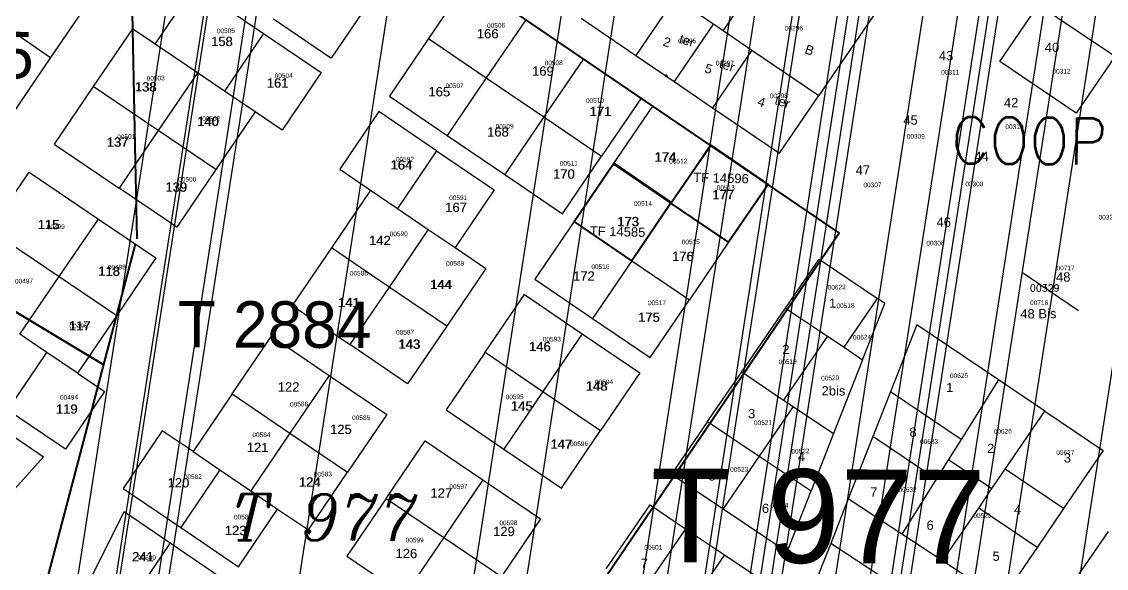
# Model space of a CAD drawing. Header units: metres. Extents: x 0 to 1324930, y 0 to 1631912.
# Drawn here: x 253454.7 to 253688.1, y 1629802.1 to 1629919.7 of the extents above; entities that cross this region are included whole.
import ezdxf
from ezdxf.enums import TextEntityAlignment as Align

# ---------------------------------------------------------------- set-up
doc = ezdxf.new("R2010")
doc.units = ezdxf.units.M
doc.header["$MEASUREMENT"] = 0
for name, color, linetype in [('A_revoir_geometrie_aberrante', 7, 'Continuous'), ('historique_numero_parcelle', 7, 'Continuous'), ('limites_parcelles', 7, 'Continuous'), ('limites_tf', 7, 'Continuous'), ('numero_lot', 7, 'Continuous'), ('numero_parcelle', 7, 'Continuous')]:
    doc.layers.add(name, color=color, linetype=linetype)
for name, color, linetype, lineweight in [('Commune', 2, 'Continuous', 30), ('Numero Titre Foncier', 4, 'Continuous', 0), ('Numero_TF', 7, 'Continuous', 0), ('Traitement', 7, 'Continuous', 0)]:
    doc.layers.add(name, color=color, linetype=linetype, lineweight=lineweight)
doc.styles.add('Style-Arial', font='arial.ttf')
doc.styles.add('Style-FANCY', font='times.ttf')
doc.styles.add('Style-ITALICS', font='ITALICS.shx')
doc.styles.add('Style-STANDARD', font='STANDARD.shx')
doc.styles.add('Style-txt', font='txt.shx')

msp = doc.modelspace()

# ---------------------------------------------------------------- linework, layer by layer
at = {"layer": 'A_revoir_geometrie_aberrante'}
for p in [(253818.61986, 1630923.38749), (253647.66593, 1630910.42849), (253724.3939, 1630908.56345), (253783.36023, 1630905.73622), (253647.23549, 1630902.43798), (253647.23549, 1630902.43792), (253774.25578, 1630899.93366), (253836.71626, 1630891.34258), (253814.74338, 1630885.17909), (253827.94962, 1630881.20231), (253782.48128, 1630855.73806), (253817.74311, 1630841.65067), (253797.24446, 1630828.58239), (253747.95549, 1630826.37614), (253645.88863, 1630825.83787), (253772.91621, 1630823.75877), (253621.68215, 1630796.06037), (253638.91281, 1630795.57216), (253668.05397, 1630787.75301), (253715.06164, 1630775.13962), (253832.15824, 1630762.91725), (253758.56079, 1630716.32), (253733.98882, 1630702.58123), (253767.09052, 1630682.50395), (253736.02348, 1630663.7972), (253774.846, 1630654.88448)]:
    msp.add_line(p, (0, 0), dxfattribs=at)
at = {"layer": 'Commune', "color": 7, "lineweight": 0}
msp.add_line((253640.43471, 1629859.11593), (253626.33181, 1629868.62946), dxfattribs=at)
at = {"layer": 'Commune', "color": 5, "linetype": 'Continuous', "lineweight": 70}
msp.add_point((253593.417, 1629908.05679), dxfattribs=at)
at = {"layer": 'limites_parcelles'}
for p, q in [((253538.361, 1629937.02547), (253521.3093, 1629911.91582)), ((253648.77926, 1629936.87118), (253626.21183, 1629903.84291)), ((253550.76264, 1629928.58768), (253542.27977, 1629916.09702)), ((253614.04331, 1629930.21001), (253605.62368, 1629917.84381)), ((253483.45834, 1629914.91964), (253491.88775, 1629927.33806)), ((253491.88775, 1629927.33806), (253506.78081, 1629917.22694)), ((253469.39726, 1629924.47118), (253460.97197, 1629912.06081)), ((253595.28808, 1629924.87249), (253586.84805, 1629912.47286)), ((253595.28808, 1629924.87249), (253603.55706, 1629919.2492)), ((253665.19268, 1629911.20434), (253673.50655, 1629923.38741)), ((253673.50655, 1629923.38741), (253685.53771, 1629915.29222)), ((253448.56128, 1629920.48563), (253460.97197, 1629912.06081)), ((253508.92989, 1629920.38721), (253521.26441, 1629911.94598)), ((253563.17131, 1629920.15985), (253554.68861, 1629907.66944)), ((253575.07621, 1629920.47869), (253586.84805, 1629912.47286)), ((253603.55706, 1629919.2492), (253595.11643, 1629906.84968)), ((253603.55706, 1629919.2492), (253605.62368, 1629917.84381)), ((253478.57331, 1629918.23404), (253470.14707, 1629905.8163)), ((253483.45834, 1629914.91964), (253478.57331, 1629918.23404)), ((253506.78081, 1629917.22694), (253498.35349, 1629904.81356)), ((253506.78081, 1629917.22694), (253519.19105, 1629908.80144)), ((253605.62368, 1629917.84381), (253611.82695, 1629913.62529)), ((253492.5583, 1629908.74549), (253483.45834, 1629914.91964)), ((253542.27977, 1629916.09702), (253533.8527, 1629903.68852)), ((253542.27977, 1629916.09702), (253554.68861, 1629907.66944)), ((253685.53771, 1629915.29222), (253689.964, 1629912.30078)), ((253460.97197, 1629912.06081), (253452.54761, 1629899.65181)), ((253575.57999, 1629911.73203), (253567.09745, 1629899.24185)), ((253586.84805, 1629912.47286), (253595.11643, 1629906.84968)), ((253611.82695, 1629913.62529), (253603.38595, 1629901.22572)), ((253611.82695, 1629913.62529), (253626.21183, 1629903.84291)), ((253689.964, 1629912.30078), (253681.60074, 1629900.04728)), ((253681.60074, 1629900.04728), (253665.19268, 1629911.20434)), ((253492.5583, 1629908.74549), (253484.13076, 1629896.33176)), ((253498.35349, 1629904.81356), (253492.5583, 1629908.74549)), ((253519.19105, 1629908.80144), (253510.76623, 1629896.39176)), ((253554.68861, 1629907.66944), (253546.26153, 1629895.26093)), ((253554.68861, 1629907.66944), (253567.09745, 1629899.24185)), ((253470.14707, 1629905.8163), (253461.72463, 1629893.40416)), ((253484.13076, 1629896.33176), (253470.14707, 1629905.8163)), ((253504.97104, 1629900.32368), (253498.35349, 1629904.81356)), ((253595.11643, 1629906.84968), (253603.38595, 1629901.22572)), ((253533.8527, 1629903.68852), (253546.26153, 1629895.26093)), ((253587.98867, 1629903.30521), (253579.50582, 1629890.81458)), ((253617.74918, 1629891.45752), (253626.21183, 1629903.84291)), ((253504.97104, 1629900.32368), (253496.54465, 1629887.91193)), ((253510.76623, 1629896.39176), (253504.97104, 1629900.32368)), ((253531.59974, 1629900.37662), (253523.17441, 1629887.96644)), ((253544.00958, 1629891.95203), (253531.59974, 1629900.37662)), ((253590.43544, 1629901.57438), (253581.99088, 1629889.13551)), ((253603.38595, 1629901.22572), (253617.74918, 1629891.45752)), ((253567.09745, 1629899.24185), (253558.67036, 1629886.83333)), ((253567.09745, 1629899.24185), (253579.50582, 1629890.81458)), ((253484.13076, 1629896.33176), (253475.70576, 1629883.92179)), ((253496.54465, 1629887.91193), (253484.13076, 1629896.33176)), ((253461.72463, 1629893.40416), (253475.70576, 1629883.92179)), ((253546.26153, 1629895.26093), (253558.67036, 1629886.83333)), ((253602.84512, 1629893.14855), (253594.40103, 1629880.71037)), ((253544.00958, 1629891.95203), (253535.58443, 1629879.54186)), ((253544.00958, 1629891.95203), (253556.42011, 1629883.52697)), ((253571.07873, 1629878.40606), (253579.50582, 1629890.81458)), ((253581.99088, 1629889.13551), (253573.56564, 1629876.72511)), ((253581.99088, 1629889.13551), (253594.40103, 1629880.71037)), ((253447.88802, 1629874.9506), (253456.33325, 1629887.34807)), ((253456.33325, 1629887.34807), (253471.24521, 1629877.26682)), ((253496.54465, 1629887.91193), (253488.11972, 1629875.50232)), ((253523.17441, 1629887.96644), (253529.79642, 1629883.47107)), ((253558.67036, 1629886.83333), (253571.07873, 1629878.40606)), ((253488.11972, 1629875.50232), (253475.70576, 1629883.92179)), ((253615.25581, 1629884.72372), (253606.81121, 1629872.28521)), ((253529.79642, 1629883.47107), (253521.36934, 1629871.06101)), ((253529.79642, 1629883.47107), (253535.58443, 1629879.54186)), ((253556.42011, 1629883.52697), (253547.99495, 1629871.11695)), ((253535.58443, 1629879.54186), (253542.20702, 1629875.04611)), ((253594.40103, 1629880.71037), (253585.97579, 1629868.29997)), ((253594.40103, 1629880.71037), (253606.81121, 1629872.28521)), ((253462.79998, 1629864.86935), (253471.24521, 1629877.26682)), ((253471.24521, 1629877.26682), (253483.63683, 1629868.88945)), ((253573.56564, 1629876.72511), (253565.14086, 1629864.31539)), ((253573.56564, 1629876.72511), (253585.97579, 1629868.29997)), ((253447.88802, 1629874.9506), (253462.79998, 1629864.86935)), ((253542.20702, 1629875.04611), (253533.78266, 1629862.6371)), ((253542.20702, 1629875.04611), (253547.99495, 1629871.11695)), ((253606.81121, 1629872.28521), (253598.38578, 1629859.87494)), ((253521.36934, 1629871.06101), (253512.9441, 1629858.65365)), ((253533.78266, 1629862.6371), (253521.36934, 1629871.06101)), ((253547.99495, 1629871.11695), (253554.61912, 1629866.62336)), ((253483.63683, 1629868.88945), (253475.21022, 1629856.47939)), ((253585.97579, 1629868.29997), (253577.55097, 1629855.89019)), ((253585.97579, 1629868.29997), (253598.38578, 1629859.87494)), ((253619.08738, 1629858.09715), (253626.33181, 1629868.62946)), ((253626.33181, 1629868.62946), (253638.87962, 1629860.16496)), ((253554.61912, 1629866.62336), (253546.1946, 1629854.21412)), ((253670.04695, 1629865.76585), (253682.0588, 1629857.59048)), ((253454.36718, 1629852.49012), (253462.79998, 1629864.86935)), ((253462.79998, 1629864.86935), (253475.21022, 1629856.47939)), ((253533.78266, 1629862.6371), (253525.35816, 1629850.22789)), ((253546.1946, 1629854.21412), (253533.78266, 1629862.6371)), ((253565.14086, 1629864.31539), (253577.55097, 1629855.89019)), ((253554.4625, 1629848.59319), (253562.8879, 1629861.00349)), ((253562.8879, 1629861.00349), (253575.29774, 1629852.5789)), ((253512.9441, 1629858.65365), (253525.35816, 1629850.22789)), ((253589.96074, 1629847.46524), (253598.38578, 1629859.87494)), ((253609.63167, 1629844.35), (253619.08738, 1629858.09715)), ((253619.08738, 1629858.09715), (253628.09053, 1629852.0548)), ((253631.65551, 1629849.66221), (253638.87962, 1629860.16496)), ((253635.65805, 1629846.97595), (253640.43471, 1629859.11593)), ((253640.43471, 1629859.11593), (253638.87962, 1629860.16496)), ((253475.21022, 1629856.47939), (253466.7805, 1629844.06476)), ((253577.55097, 1629855.89019), (253589.96074, 1629847.46524)), ((253546.1946, 1629854.21412), (253537.76947, 1629841.80398)), ((253647.28974, 1629854.49167), (253641.61301, 1629840.06404)), ((253664.85595, 1629842.64187), (253647.28974, 1629854.49167)), ((253460.16152, 1629848.55729), (253454.36718, 1629852.49012)), ((253500.02977, 1629839.61951), (253508.45517, 1629852.0298)), ((253508.45517, 1629852.0298), (253520.86502, 1629843.60521)), ((253575.29774, 1629852.5789), (253566.8723, 1629840.16829)), ((253575.29774, 1629852.5789), (253587.70827, 1629844.15384)), ((253628.09053, 1629852.0548), (253618.65375, 1629838.29495)), ((253628.09053, 1629852.0548), (253631.65551, 1629849.66221)), ((253537.76947, 1629841.80398), (253525.35816, 1629850.22789)), ((253631.65551, 1629849.66221), (253635.65805, 1629846.97595)), ((253451.7363, 1629836.14701), (253460.16152, 1629848.55729)), ((253466.7805, 1629844.06476), (253460.16152, 1629848.55729)), ((253554.4625, 1629848.59319), (253546.03725, 1629836.18312)), ((253554.4625, 1629848.59319), (253566.8723, 1629840.16829)), ((253635.65805, 1629846.97595), (253629.40366, 1629831.08028)), ((253466.7805, 1629844.06476), (253472.57301, 1629840.12917)), ((253587.70827, 1629844.15384), (253579.28256, 1629831.74308)), ((253602.29682, 1629833.68625), (253609.63167, 1629844.35)), ((253609.63167, 1629844.35), (253618.65375, 1629838.29495)), ((253520.86502, 1629843.60521), (253512.43957, 1629831.19461)), ((253520.86502, 1629843.60521), (253533.27555, 1629835.18015)), ((253664.85595, 1629842.64187), (253656.82301, 1629829.80369)), ((253674.84204, 1629835.90547), (253664.85595, 1629842.64187)), ((253472.57301, 1629840.12917), (253464.14818, 1629827.71949)), ((253500.02977, 1629839.61951), (253491.60452, 1629827.20943)), ((253500.02977, 1629839.61951), (253512.43957, 1629831.19461)), ((253566.8723, 1629840.16829), (253558.44732, 1629827.75838)), ((253566.8723, 1629840.16829), (253579.28256, 1629831.74308)), ((253641.61301, 1629840.06404), (253637.82853, 1629830.44562)), ((253656.82301, 1629829.80369), (253641.61301, 1629840.06404)), ((253618.65375, 1629838.29495), (253620.71859, 1629836.90915)), ((253464.14818, 1629827.71949), (253451.7363, 1629836.14701)), ((253533.27555, 1629835.18015), (253524.85, 1629822.76928)), ((253546.03725, 1629836.18312), (253558.44732, 1629827.75838)), ((253620.71859, 1629836.90915), (253613.39842, 1629826.23555)), ((253620.71859, 1629836.90915), (253629.40366, 1629831.08028)), ((253666.31029, 1629823.40377), (253674.84204, 1629835.90547)), ((253674.84204, 1629835.90547), (253687.39186, 1629827.43962)), ((253449.51786, 1629832.8159), (253459.4123, 1629826.09656)), ((253602.29682, 1629833.68625), (253594.51719, 1629822.37585)), ((253602.29682, 1629833.68625), (253613.39842, 1629826.23555)), ((253484.98269, 1629831.70435), (253476.55737, 1629819.29417)), ((253491.60452, 1629827.20943), (253484.98269, 1629831.70435)), ((253512.43957, 1629831.19461), (253504.01467, 1629818.7848)), ((253512.43957, 1629831.19461), (253524.85, 1629822.76928)), ((253570.85762, 1629819.33347), (253579.28256, 1629831.74308)), ((253629.40366, 1629831.08028), (253624.55208, 1629818.7499)), ((253637.82853, 1629830.44562), (253632.55939, 1629817.05387)), ((253651.46771, 1629821.24491), (253637.82853, 1629830.44562)), ((253533.1191, 1629817.14987), (253541.54433, 1629829.56029)), ((253541.54433, 1629829.56029), (253553.95417, 1629821.13569)), ((253558.44732, 1629827.75838), (253570.85762, 1629819.33347)), ((253656.82301, 1629829.80369), (253654.15168, 1629825.5344)), ((253459.4123, 1629826.09656), (253449.33085, 1629814.81219)), ((253491.60452, 1629827.20943), (253497.39322, 1629823.27977)), ((253613.39842, 1629826.23555), (253605.63436, 1629814.9147)), ((253613.39842, 1629826.23555), (253624.55208, 1629818.7499)), ((253654.15168, 1629825.5344), (253651.46771, 1629821.24491)), ((253654.15168, 1629825.5344), (253663.46654, 1629819.23678)), ((253687.39186, 1629827.43962), (253678.85966, 1629814.93823)), ((253497.39322, 1629823.27977), (253488.96755, 1629810.86884)), ((253497.39322, 1629823.27977), (253504.01467, 1629818.7848)), ((253663.46654, 1629819.23678), (253666.31029, 1629823.40377)), ((253678.85966, 1629814.93823), (253666.31029, 1629823.40377)), ((253516.4254, 1629810.35978), (253524.85, 1629822.76928)), ((253553.95417, 1629821.13569), (253545.52872, 1629808.72509)), ((253553.95417, 1629821.13569), (253566.3647, 1629812.71063)), ((253594.51719, 1629822.37585), (253605.63436, 1629814.9147)), ((253651.46771, 1629821.24491), (253644.09869, 1629809.46781)), ((253476.55737, 1629819.29417), (253488.96755, 1629810.86884)), ((253504.01467, 1629818.7848), (253509.80383, 1629814.85483)), ((253619.40632, 1629805.67182), (253624.55208, 1629818.7499)), ((253660.62246, 1629815.06931), (253663.46654, 1629819.23678)), ((253533.1191, 1629817.14987), (253524.69418, 1629804.73991)), ((253533.1191, 1629817.14987), (253545.52872, 1629808.72509)), ((253632.55939, 1629817.05387), (253628.78461, 1629807.46012)), ((253644.09869, 1629809.46781), (253632.55939, 1629817.05387)), ((253470.02099, 1629800.76779), (253476.78987, 1629814.30379)), ((253476.78987, 1629814.30379), (253486.71667, 1629807.56248)), ((253501.37774, 1629802.44351), (253509.80383, 1629814.85483)), ((253509.80383, 1629814.85483), (253516.4254, 1629810.35978)), ((253580.50658, 1629802.00657), (253589.9423, 1629815.72466)), ((253589.9423, 1629815.72466), (253597.54589, 1629810.6216)), ((253605.63436, 1629814.9147), (253619.40632, 1629805.67182)), ((253652.8662, 1629803.70396), (253660.62246, 1629815.06931)), ((253673.17153, 1629806.60397), (253660.62246, 1629815.06931)), ((253678.85966, 1629814.93823), (253673.17153, 1629806.60397)), ((253566.3647, 1629812.71063), (253557.93916, 1629800.29976)), ((253488.96755, 1629810.86884), (253501.37774, 1629802.44351)), ((253597.54589, 1629810.6216), (253588.12906, 1629796.89084)), ((253597.54589, 1629810.6216), (253605.92453, 1629804.99838)), ((253652.8662, 1629803.70396), (253644.09869, 1629809.46781)), ((253681.48975, 1629799.81109), (253688.53912, 1629810.01204)), ((253486.71667, 1629807.56248), (253478.29098, 1629795.15155)), ((253486.71667, 1629807.56248), (253499.12582, 1629799.13538)), ((253545.52872, 1629808.72509), (253537.1039, 1629796.3154)), ((253545.52872, 1629808.72509), (253557.93916, 1629800.29976)), ((253628.78461, 1629807.46012), (253623.24297, 1629793.37583)), ((253645.70347, 1629796.33749), (253628.78461, 1629807.46012)), ((253524.69418, 1629804.73991), (253537.1039, 1629796.3154)), ((253605.92453, 1629804.99838), (253596.50769, 1629791.26762)), ((253605.92453, 1629804.99838), (253616.54048, 1629797.87361)), ((253673.17153, 1629806.60397), (253665.51637, 1629795.38761)), ((253665.51637, 1629795.38761), (253652.8662, 1629803.70396))]:
    msp.add_line(p, q, dxfattribs=at)
at = {"layer": 'limites_tf', "color": 5, "linetype": 'Continuous', "lineweight": 40}
for p, q in [((253500.38613, 1629962.90964), (253630.60444, 1629874.22494)), ((253478.06257, 1629942.56004), (253479.1042, 1629893.11596)), ((253479.1042, 1629893.11596), (253479.53154, 1629872.97429)), ((253472.42386, 1629845.90975), (253426.21362, 1629873.64664)), ((253426.22362, 1629873.6466), (253472.42386, 1629845.90975)), ((253630.60444, 1629874.22494), (253457.38016, 1629619.08333)), ((253431.74538, 1629691.1755), (253479.23953, 1629871.86233)), ((253626.46974, 1629868.13494), (253457.38016, 1629619.08333))]:
    msp.add_line(p, q, dxfattribs=at)
for points in [[(253602.98912, 1629893.1754), (253615.3414, 1629884.66517), (253606.80989, 1629872.28611), (253594.4002, 1629880.71094)], [(253582.10732, 1629889.30655), (253594.45861, 1629880.79633), (253585.97537, 1629868.30025), (253573.56569, 1629876.72507)]]:
    msp.add_3dface(points, dxfattribs=at)

# ---------------------------------------------------------------- texts
at = {"layer": 'historique_numero_parcelle', "color": 7, "lineweight": 0, "style": 'Style-txt'}
msp.add_text('00329', height=1.499997, rotation=0.50053, dxfattribs=at).set_placement((253674.83871, 1629862.43422), align=Align.MIDDLE_CENTER)
at = {"layer": 'historique_numero_parcelle', "color": 7, "lineweight": 0, "style": 'Style-Arial'}
msp.add_text('00518', height=1, rotation=1.73413, dxfattribs=at).set_placement((253630.01661, 1629859.07179), align=Align.TOP_LEFT)
at = {"layer": 'Numero Titre Foncier', "color": 4, "linetype": 'Continuous', "lineweight": 13, "style": 'Style-Arial'}
for s, p in [('TF 14596', (253605.18461, 1629886.09901)), ('TF 14585', (253582.93689, 1629874.56569))]:
    msp.add_text(s, height=2, rotation=358.50053, dxfattribs=at).set_placement(p, align=Align.MIDDLE_CENTER)
at = {"layer": 'Numero Titre Foncier', "color": 7, "linetype": 'Continuous', "lineweight": 0, "style": 'Style-Arial'}
msp.add_text('T 977', height=20.18036, rotation=359.73413, dxfattribs=at).set_placement((253626.09912, 1629813.3173), align=Align.MIDDLE_CENTER)
at = {"layer": 'numero_lot', "color": 7, "linetype": 'Continuous', "lineweight": 13, "style": 'Style-Arial'}
for s, rotation, p in [('2', 341.670416, (253593.14306, 1629916.54402)), ('ter', 341.670416, (253596.63644, 1629917.14474)), ('B', 341.670416, (253623.66291, 1629914.87726)), ('40', 0.50053, (253674.83837, 1629915.21371)), ('ter', 341.670416, (253605.27108, 1629911.82204)), ('43', 0.50053, (253652.04106, 1629913.39521)), ('5', 341.670416, (253602.09665, 1629910.799)), ('4', 341.670416, (253613.48446, 1629903.64498)), ('ter', 341.670416, (253617.1995, 1629903.97441)), ('42', 0.50053, (253666.04355, 1629903.31569)), ('45', 0.50053, (253644.3957, 1629899.56403)), ('44', 0.50053, (253659.67265, 1629891.76272)), ('47', 0.50053, (253634.13493, 1629888.78674)), ('46', 0.50053, (253651.54476, 1629877.60346)), ('48', 0.50053, (253677.23855, 1629865.77789)), ('1', 359.73413, (253628.4169, 1629860.15965)), ('48 Bis', 0.50053, (253669.55933, 1629857.85112)), ('2', 359.73413, (253618.37348, 1629850.20981)), ('1', 359.73413, (253653.62576, 1629842.01615)), ('2bis', 359.73413, (253626.8192, 1629841.31352)), ('3', 359.73413, (253611.00403, 1629836.40114)), ('8', 359.73413, (253645.72621, 1629832.39796)), ('2', 359.73413, (253662.41098, 1629828.89419)), ('4', 359.73413, (253621.72704, 1629827.12381)), ('3', 359.73413, (253678.92816, 1629826.8753)), ('5', 359.73413, (253602.48308, 1629822.98326)), ('7', 359.73413, (253637.27438, 1629819.50124)), ('6', 359.73413, (253613.98594, 1629816.00895)), ('4', 359.73413, (253668.22529, 1629815.73417)), ('6', 359.73413, (253649.39996, 1629812.37019)), ('5', 359.73413, (253663.59946, 1629805.71182)), ('7', 359.73413, (253587.89218, 1629804.17614))]:
    msp.add_text(s, height=2, rotation=rotation, dxfattribs=at).set_placement(p, align=Align.TOP_LEFT)
at = {"layer": 'numero_lot', "color": 7, "linetype": 'Continuous', "lineweight": 0, "char_height": 2, "attachment_point": 1, "rotation": 359.7932763, "line_spacing_factor": 0.6, "style": 'Style-ITALICS'}
for s, insert in [('\\fArial|b0|i0|c00|p39;158', (253495.46023, 1629916.5051)), ('\\fArial|b0|i0|c00|p39;158', (253495.46023, 1629916.5051)), ('\\fArial|b0|i0|c00|p39;158', (253495.46023, 1629916.5051)), ('\\fArial|b0|i0|c00|p39;158', (253495.46023, 1629916.5051)), ('\\fArial|b0|i0|c00|p39;158', (253495.5319, 1629916.50485)), ('\\fArial|b0|i0|c00|p39;166', (253552.66511, 1629918.17074)), ('\\fArial|b0|i0|c00|p39;166', (253552.66511, 1629918.17074)), ('\\fArial|b0|i0|c00|p39;166', (253552.66511, 1629918.17074)), ('\\fArial|b0|i0|c00|p39;166', (253552.66511, 1629918.17074)), ('\\fArial|b0|i0|c00|p39;166', (253552.68845, 1629918.17066)), ('\\fArial|b0|i0|c00|p39;169', (253564.53614, 1629910.11786)), ('\\fArial|b0|i0|c00|p39;169', (253564.53614, 1629910.11786)), ('\\fArial|b0|i0|c00|p39;169', (253564.53614, 1629910.11786)), ('\\fArial|b0|i0|c00|p39;169', (253564.53614, 1629910.11786)), ('\\fArial|b0|i0|c00|p39;169', (253564.55947, 1629910.11778)), ('\\fArial|b0|i0|c00|p39;161', (253507.45855, 1629907.55976)), ('\\fArial|b0|i0|c00|p39;161', (253507.45855, 1629907.55976)), ('\\fArial|b0|i0|c00|p39;161', (253507.45855, 1629907.55976)), ('\\fArial|b0|i0|c00|p39;161', (253507.45855, 1629907.55976)), ('\\fArial|b0|i0|c00|p39;161', (253507.51521, 1629907.55956)), ('\\fArial|b0|i0|c00|p39;138', (253479.05143, 1629906.72324)), ('\\fArial|b0|i0|c00|p39;138', (253479.05143, 1629906.72324)), ('\\fArial|b0|i0|c00|p39;138', (253479.05143, 1629906.72324)), ('\\fArial|b0|i0|c00|p39;138', (253479.05143, 1629906.72324)), ('\\fArial|b0|i0|c00|p39;138', (253479.15809, 1629906.72285)), ('\\fArial|b0|i0|c00|p39;165', (253542.2421, 1629905.67326)), ('\\fArial|b0|i0|c00|p39;165', (253542.2421, 1629905.67326)), ('\\fArial|b0|i0|c00|p39;165', (253542.2421, 1629905.67326)), ('\\fArial|b0|i0|c00|p39;165', (253542.2421, 1629905.67326)), ('\\fArial|b0|i0|c00|p39;165', (253542.27877, 1629905.67313)), ('\\fArial|b0|i0|c00|p39;171', (253576.88839, 1629901.45525)), ('\\fArial|b0|i0|c00|p39;171', (253576.88839, 1629901.45525)), ('\\fArial|b0|i0|c00|p39;171', (253576.88839, 1629901.45525)), ('\\fArial|b0|i0|c00|p39;171', (253576.88839, 1629901.45525)), ('\\fArial|b0|i0|c00|p39;171', (253576.98005, 1629901.45492)), ('\\fArial|b0|i0|c00|p39;140', (253492.45189, 1629899.30284)), ('\\fArial|b0|i0|c00|p39;140', (253492.45189, 1629899.30284)), ('\\fArial|b0|i0|c00|p39;140', (253492.45189, 1629899.30284)), ('\\fArial|b0|i0|c00|p39;140', (253492.45189, 1629899.30284)), ('\\fArial|b0|i0|c00|p39;140', (253492.55856, 1629899.30246)), ('\\fArial|b0|i0|c00|p39;168', (253554.85643, 1629897.0297)), ('\\fArial|b0|i0|c00|p39;168', (253554.85643, 1629897.0297)), ('\\fArial|b0|i0|c00|p39;168', (253554.85643, 1629897.0297)), ('\\fArial|b0|i0|c00|p39;168', (253554.85643, 1629897.0297)), ('\\fArial|b0|i0|c00|p39;168', (253554.89309, 1629897.02957)), ('\\fArial|b0|i0|c00|p39;137', (253473.00255, 1629894.83598)), ('\\fArial|b0|i0|c00|p39;137', (253473.00255, 1629894.83598)), ('\\fArial|b0|i0|c00|p39;137', (253473.00255, 1629894.83598)), ('\\fArial|b0|i0|c00|p39;137', (253473.00255, 1629894.83598)), ('\\fArial|b0|i0|c00|p39;137', (253473.10922, 1629894.8356)), ('\\fArial|b0|i0|c00|p39;174', (253590.83229, 1629891.61188)), ('\\fArial|b0|i0|c00|p39;174', (253590.83229, 1629891.61188)), ('\\fArial|b0|i0|c00|p39;174', (253590.83229, 1629891.61188)), ('\\fArial|b0|i0|c00|p39;174', (253590.83229, 1629891.61188)), ('\\fArial|b0|i0|c00|p39;174', (253590.95229, 1629891.61144)), ('\\fArial|b0|i0|c00|p39;164', (253534.08046, 1629889.9336)), ('\\fArial|b0|i0|c00|p39;164', (253534.08046, 1629889.9336)), ('\\fArial|b0|i0|c00|p39;164', (253534.08046, 1629889.9336)), ('\\fArial|b0|i0|c00|p39;164', (253534.08046, 1629889.9336)), ('\\fArial|b0|i0|c00|p39;164', (253534.16546, 1629889.9333)), ('\\fArial|b0|i0|c00|p39;170', (253569.03091, 1629887.9685)), ('\\fArial|b0|i0|c00|p39;170', (253569.03091, 1629887.9685)), ('\\fArial|b0|i0|c00|p39;170', (253569.03091, 1629887.9685)), ('\\fArial|b0|i0|c00|p39;170', (253569.03091, 1629887.9685)), ('\\fArial|b0|i0|c00|p39;170', (253569.10258, 1629887.96825)), ('\\fArial|b0|i0|c00|p39;139', (253485.63607, 1629885.15034)), ('\\fArial|b0|i0|c00|p39;139', (253485.63607, 1629885.15034)), ('\\fArial|b0|i0|c00|p39;139', (253485.63607, 1629885.15034)), ('\\fArial|b0|i0|c00|p39;139', (253485.63607, 1629885.15034)), ('\\fArial|b0|i0|c00|p39;139', (253485.72941, 1629885.15)), ('\\fArial|b0|i0|c00|p39;177', (253603.29653, 1629883.53586)), ('\\fArial|b0|i0|c00|p39;177', (253603.29653, 1629883.53586)), ('\\fArial|b0|i0|c00|p39;177', (253603.29653, 1629883.53586)), ('\\fArial|b0|i0|c00|p39;177', (253603.29653, 1629883.53586)), ('\\fArial|b0|i0|c00|p39;177', (253603.36819, 1629883.5356)), ('\\fArial|b0|i0|c00|p39;167', (253545.84989, 1629880.80509)), ('\\fArial|b0|i0|c00|p39;167', (253545.84989, 1629880.80509)), ('\\fArial|b0|i0|c00|p39;167', (253545.84989, 1629880.80509)), ('\\fArial|b0|i0|c00|p39;167', (253545.84989, 1629880.80509)), ('\\fArial|b0|i0|c00|p39;167', (253545.88656, 1629880.80495)), ('\\fArial|b0|i0|c00|p39;115', (253458.18614, 1629877.09732)), ('\\fArial|b0|i0|c00|p39;115', (253458.18614, 1629877.09732)), ('\\fArial|b0|i0|c00|p39;115', (253458.18614, 1629877.09732)), ('\\fArial|b0|i0|c00|p39;115', (253458.18614, 1629877.09732)), ('\\fArial|b0|i0|c00|p39;115', (253458.27447, 1629877.097)), ('\\fArial|b0|i0|c00|p39;173', (253582.83203, 1629877.73365)), ('\\fArial|b0|i0|c00|p39;173', (253582.83203, 1629877.73365)), ('\\fArial|b0|i0|c00|p39;173', (253582.83203, 1629877.73365)), ('\\fArial|b0|i0|c00|p39;173', (253582.83203, 1629877.73365)), ('\\fArial|b0|i0|c00|p39;173', (253582.93869, 1629877.73326)), ('\\fArial|b0|i0|c00|p39;142', (253529.45058, 1629873.6652)), ('\\fArial|b0|i0|c00|p39;142', (253529.45058, 1629873.6652)), ('\\fArial|b0|i0|c00|p39;142', (253529.45058, 1629873.6652)), ('\\fArial|b0|i0|c00|p39;142', (253529.45058, 1629873.6652)), ('\\fArial|b0|i0|c00|p39;142', (253529.52224, 1629873.66494)), ('\\fArial|b0|i0|c00|p39;176', (253594.63791, 1629870.24801)), ('\\fArial|b0|i0|c00|p39;176', (253594.63791, 1629870.24801)), ('\\fArial|b0|i0|c00|p39;176', (253594.63791, 1629870.24801)), ('\\fArial|b0|i0|c00|p39;176', (253594.63791, 1629870.24801)), ('\\fArial|b0|i0|c00|p39;176', (253594.69624, 1629870.2478)), ('\\fArial|b0|i0|c00|p39;118', (253471.18139, 1629867.04737)), ('\\fArial|b0|i0|c00|p39;118', (253471.18139, 1629867.04737)), ('\\fArial|b0|i0|c00|p39;118', (253471.18139, 1629867.04737)), ('\\fArial|b0|i0|c00|p39;118', (253471.18139, 1629867.04737)), ('\\fArial|b0|i0|c00|p39;118', (253471.26973, 1629867.04705)), ('\\fArial|b0|i0|c00|p39;172', (253573.36367, 1629866.01473)), ('\\fArial|b0|i0|c00|p39;172', (253573.36367, 1629866.01473)), ('\\fArial|b0|i0|c00|p39;172', (253573.36367, 1629866.01473)), ('\\fArial|b0|i0|c00|p39;172', (253573.36367, 1629866.01473)), ('\\fArial|b0|i0|c00|p39;172', (253573.40034, 1629866.0146)), ('\\fArial|b0|i0|c00|p39;144', (253542.55964, 1629864.18885)), ('\\fArial|b0|i0|c00|p39;144', (253542.55964, 1629864.18885)), ('\\fArial|b0|i0|c00|p39;144', (253542.55964, 1629864.18885)), ('\\fArial|b0|i0|c00|p39;144', (253542.55964, 1629864.18885)), ('\\fArial|b0|i0|c00|p39;144', (253542.71464, 1629864.18829)), ('\\fArial|b0|i0|c00|p39;141', (253522.76322, 1629860.31724)), ('\\fArial|b0|i0|c00|p39;141', (253522.76322, 1629860.31724)), ('\\fArial|b0|i0|c00|p39;141', (253522.76322, 1629860.31724)), ('\\fArial|b0|i0|c00|p39;141', (253522.76322, 1629860.31724)), ('\\fArial|b0|i0|c00|p39;141', (253522.88988, 1629860.31678)), ('\\fArial|b0|i0|c00|p39;175', (253587.34376, 1629857.15024)), ('\\fArial|b0|i0|c00|p39;175', (253587.34376, 1629857.15024)), ('\\fArial|b0|i0|c00|p39;175', (253587.34376, 1629857.15024)), ('\\fArial|b0|i0|c00|p39;175', (253587.34376, 1629857.15024)), ('\\fArial|b0|i0|c00|p39;175', (253587.41542, 1629857.14998)), ('\\fArial|b0|i0|c00|p39;117', (253464.863, 1629855.29209)), ('\\fArial|b0|i0|c00|p39;117', (253464.863, 1629855.29209)), ('\\fArial|b0|i0|c00|p39;117', (253464.863, 1629855.29209)), ('\\fArial|b0|i0|c00|p39;117', (253464.863, 1629855.29209)), ('\\fArial|b0|i0|c00|p39;117', (253464.95133, 1629855.29177)), ('\\fArial|b0|i0|c00|p39;143', (253535.74915, 1629851.35633)), ('\\fArial|b0|i0|c00|p39;143', (253535.74915, 1629851.35633)), ('\\fArial|b0|i0|c00|p39;143', (253535.74915, 1629851.35633)), ('\\fArial|b0|i0|c00|p39;143', (253535.74915, 1629851.35633)), ('\\fArial|b0|i0|c00|p39;143', (253535.89082, 1629851.35582)), ('\\fArial|b0|i0|c00|p39;146', (253563.86126, 1629850.83291)), ('\\fArial|b0|i0|c00|p39;146', (253563.86126, 1629850.83291)), ('\\fArial|b0|i0|c00|p39;146', (253563.86126, 1629850.83291)), ('\\fArial|b0|i0|c00|p39;146', (253563.86126, 1629850.83291)), ('\\fArial|b0|i0|c00|p39;146', (253563.95459, 1629850.83258)), ('\\fArial|b0|i0|c00|p39;122', (253509.84024, 1629842.14474)), ('\\fArial|b0|i0|c00|p39;122', (253509.84024, 1629842.14474)), ('\\fArial|b0|i0|c00|p39;122', (253509.84024, 1629842.14474)), ('\\fArial|b0|i0|c00|p39;122', (253509.84024, 1629842.14474)), ('\\fArial|b0|i0|c00|p39;122', (253509.84191, 1629842.14474)), ('\\fArial|b0|i0|c00|p39;148', (253576.07127, 1629842.34081)), ('\\fArial|b0|i0|c00|p39;148', (253576.07127, 1629842.34081)), ('\\fArial|b0|i0|c00|p39;148', (253576.07127, 1629842.34081)), ('\\fArial|b0|i0|c00|p39;148', (253576.07127, 1629842.34081)), ('\\fArial|b0|i0|c00|p39;148', (253576.17794, 1629842.34042)), ('\\fArial|b0|i0|c00|p39;119', (253462.08679, 1629837.39399)), ('\\fArial|b0|i0|c00|p39;119', (253462.08679, 1629837.39399)), ('\\fArial|b0|i0|c00|p39;119', (253462.08679, 1629837.39399)), ('\\fArial|b0|i0|c00|p39;119', (253462.08679, 1629837.39399)), ('\\fArial|b0|i0|c00|p39;119', (253462.16179, 1629837.39372)), ('\\fArial|b0|i0|c00|p39;145', (253559.96425, 1629838.04689)), ('\\fArial|b0|i0|c00|p39;145', (253559.96425, 1629838.04689)), ('\\fArial|b0|i0|c00|p39;145', (253559.96425, 1629838.04689)), ('\\fArial|b0|i0|c00|p39;145', (253559.96425, 1629838.04689)), ('\\fArial|b0|i0|c00|p39;145', (253560.07091, 1629838.0465)), ('\\fArial|b0|i0|c00|p39;125', (253521.07337, 1629833.02016)), ('\\fArial|b0|i0|c00|p39;125', (253521.07337, 1629833.02016)), ('\\fArial|b0|i0|c00|p39;125', (253521.07337, 1629833.02016)), ('\\fArial|b0|i0|c00|p39;125', (253521.07337, 1629833.02016)), ('\\fArial|b0|i0|c00|p39;125', (253521.11003, 1629833.02003)), ('\\fArial|b0|i0|c00|p39;121', (253503.14801, 1629829.1108)), ('\\fArial|b0|i0|c00|p39;121', (253503.14801, 1629829.1108)), ('\\fArial|b0|i0|c00|p39;121', (253503.14801, 1629829.1108)), ('\\fArial|b0|i0|c00|p39;121', (253503.14801, 1629829.1108)), ('\\fArial|b0|i0|c00|p39;121', (253503.20468, 1629829.11059)), ('\\fArial|b0|i0|c00|p39;147', (253568.45612, 1629829.8242)), ('\\fArial|b0|i0|c00|p39;147', (253568.45612, 1629829.8242)), ('\\fArial|b0|i0|c00|p39;147', (253568.45612, 1629829.8242)), ('\\fArial|b0|i0|c00|p39;147', (253568.45612, 1629829.8242)), ('\\fArial|b0|i0|c00|p39;147', (253568.56278, 1629829.82382)), ('\\fArial|b0|i0|c00|p39;120', (253486.12771, 1629821.50815)), ('\\fArial|b0|i0|c00|p39;120', (253486.12771, 1629821.50815)), ('\\fArial|b0|i0|c00|p39;120', (253486.12771, 1629821.50815)), ('\\fArial|b0|i0|c00|p39;120', (253486.12771, 1629821.50815)), ('\\fArial|b0|i0|c00|p39;120', (253486.16437, 1629821.50802)), ('\\fArial|b0|i0|c00|p39;124', (253514.35664, 1629821.69032)), ('\\fArial|b0|i0|c00|p39;124', (253514.35664, 1629821.69032)), ('\\fArial|b0|i0|c00|p39;124', (253514.35664, 1629821.69032)), ('\\fArial|b0|i0|c00|p39;124', (253514.35664, 1629821.69032)), ('\\fArial|b0|i0|c00|p39;124', (253514.44164, 1629821.69001)), ('\\fArial|b0|i0|c00|p39;127', (253542.66855, 1629819.31816)), ('\\fArial|b0|i0|c00|p39;127', (253542.66855, 1629819.31816)), ('\\fArial|b0|i0|c00|p39;127', (253542.66855, 1629819.31816)), ('\\fArial|b0|i0|c00|p39;127', (253542.66855, 1629819.31816)), ('\\fArial|b0|i0|c00|p39;127', (253542.70522, 1629819.31803)), ('\\fArial|b0|i0|c00|p39;123', (253498.42671, 1629811.24472)), ('\\fArial|b0|i0|c00|p39;123', (253498.42671, 1629811.24472)), ('\\fArial|b0|i0|c00|p39;123', (253498.42671, 1629811.24472)), ('\\fArial|b0|i0|c00|p39;123', (253498.42671, 1629811.24472)), ('\\fArial|b0|i0|c00|p39;123', (253498.49837, 1629811.24446)), ('\\fArial|b0|i0|c00|p39;129', (253556.15515, 1629811.03745)), ('\\fArial|b0|i0|c00|p39;129', (253556.15515, 1629811.03745)), ('\\fArial|b0|i0|c00|p39;129', (253556.15515, 1629811.03745)), ('\\fArial|b0|i0|c00|p39;129', (253556.15515, 1629811.03745)), ('\\fArial|b0|i0|c00|p39;129', (253556.17848, 1629811.03737)), ('\\fArial|b0|i0|c00|p39;241', (253478.44132, 1629805.58878)), ('\\fArial|b0|i0|c00|p39;241', (253478.44132, 1629805.58878)), ('\\fArial|b0|i0|c00|p39;241', (253478.44132, 1629805.58878)), ('\\fArial|b0|i0|c00|p39;241', (253478.44132, 1629805.58878)), ('\\fArial|b0|i0|c00|p39;241', (253478.51632, 1629805.58851)), ('\\fArial|b0|i0|c00|p39;126', (253535.16088, 1629806.28716)), ('\\fArial|b0|i0|c00|p39;126', (253535.16088, 1629806.28716)), ('\\fArial|b0|i0|c00|p39;126', (253535.16088, 1629806.28716)), ('\\fArial|b0|i0|c00|p39;126', (253535.16088, 1629806.28716)), ('\\fArial|b0|i0|c00|p39;126', (253535.18421, 1629806.28708))]:
    msp.add_mtext(s, dxfattribs=dict(at, insert=insert))
at = {"layer": 'numero_parcelle', "color": 5, "lineweight": 0, "style": 'Style-Arial'}
for s, rotation, p in [('00506', 1.13223, (253554.84571, 1629919.39158)), ('00296', 0.50053, (253618.92976, 1629918.84215)), ('00505', 1.13223, (253496.72668, 1629918.24293)), ('00295', 0.50053, (253595.95634, 1629916.08399)), ('00508', 1.13223, (253567.24536, 1629911.332)), ('00297', 0.50053, (253604.06736, 1629911.30913)), ('00311', 0.50053, (253652.55078, 1629909.34347)), ('00312', 0.50053, (253676.48788, 1629909.55259)), ('00503', 1.13223, (253481.62768, 1629908.04962)), ('00504', 1.13223, (253509.15775, 1629908.59372)), ('00507', 1.13223, (253545.92152, 1629906.43429)), ('00510', 1.13223, (253576.11435, 1629903.26153)), ('00298', 0.50053, (253615.69479, 1629904.27673)), ('00502', 1.13223, (253493.56953, 1629899.33311)), ('00509', 1.13223, (253556.68687, 1629897.69453)), ('00310', 0.50053, (253666.37102, 1629897.61911)), ('00501', 1.13223, (253475.28597, 1629895.43786)), ('00309', 0.50053, (253645.13994, 1629895.54919)), ('00592', 1.13223, (253535.2392, 1629890.58509)), ('00511', 1.13223, (253570.49716, 1629889.72172)), ('00512', 1.13223, (253594.02713, 1629890.18676)), ('00500', 1.13223, (253488.41363, 1629886.2736)), ('00513', 1.13223, (253604.26137, 1629884.4992)), ('00307', 0.50053, (253635.81701, 1629885.10329)), ('00308', 0.50053, (253657.73694, 1629885.29478)), ('00591', 1.13223, (253546.70115, 1629882.33028)), ('00514', 1.13223, (253586.4391, 1629881.08426)), ('00328', 0.50053, (253686.40753, 1629878.15258)), ('00499', 1.13223, (253460.13319, 1629876.05536)), ('00590', 1.13223, (253533.9086, 1629874.53848)), ('00515', 1.13223, (253596.72455, 1629872.8062)), ('00306', 0.50053, (253649.37535, 1629872.56902)), ('00498', 1.13223, (253473.25154, 1629867.3621)), ('00589', 1.13223, (253546.03921, 1629868.18162)), ('00516', 1.13223, (253577.29241, 1629867.4747)), ('00588', 1.13223, (253525.34103, 1629866.04536)), ('00717', 0.50053, (253677.36943, 1629867.21571)), ('00497', 1.13223, (253453.30226, 1629864.37631)), ('00623', 1.73413, (253628.1105, 1629863.04653)), ('00517', 1.13223, (253589.45095, 1629859.70483)), ('00716', 0.50053, (253671.67726, 1629859.73482)), ('00496', 1.13223, (253465.02743, 1629854.71314)), ('00587', 1.13223, (253535.2687, 1629853.362)), ('00593', 1.13223, (253566.84075, 1629851.86565)), ('00624', 1.73413, (253633.57051, 1629852.26552)), ('00519', 1.73413, (253617.56736, 1629847.00806)), ('00625', 1.73413, (253654.43561, 1629843.99873)), ('00594', 1.13223, (253578.08601, 1629842.66418)), ('00520', 1.73413, (253626.71707, 1629843.50517)), ('00494', 1.13223, (253462.97697, 1629839.35908)), ('00595', 1.13223, (253558.84728, 1629839.45684)), ('00586', 1.13223, (253512.48028, 1629837.89829)), ('00585', 1.13223, (253525.82146, 1629834.96733)), ('00521', 1.73413, (253612.26494, 1629833.89011)), ('00584', 1.13223, (253504.37217, 1629831.31242)), ('00626', 1.73413, (253663.84292, 1629832.01972)), ('00596', 1.13223, (253572.69946, 1629829.36452)), ('00522', 1.73413, (253620.32489, 1629827.74802)), ('00633', 1.73413, (253647.99542, 1629829.81071)), ('00627', 1.73413, (253677.29997, 1629827.46708)), ('00523', 1.73413, (253607.1396, 1629823.81609)), ('00582', 1.13223, (253489.62032, 1629822.27028)), ('00583', 1.13223, (253517.58738, 1629822.82301)), ('00597', 1.13223, (253546.7534, 1629820.13479)), ('00632', 1.73413, (253643.37367, 1629819.46977)), ('00524', 1.73413, (253615.7914, 1629816.06143)), ('00581', 1.13223, (253500.41796, 1629813.59846)), ('00525', 1.73413, (253659.44808, 1629813.90633)), ('00598', 1.13223, (253557.50014, 1629812.33703)), ('00599', 1.13223, (253537.32953, 1629808.64008)), ('00601', 1.73413, (253588.65992, 1629807.00626)), ('00580', 1.13223, (253479.74203, 1629804.84311))]:
    msp.add_text(s, height=1, rotation=rotation, dxfattribs=at).set_placement(p, align=Align.TOP_LEFT)
at = {"layer": 'numero_tf', "color": 4, "linetype": 'Continuous', "lineweight": 0, "style": 'Style-ITALICS', "width": 0.95}
for p in [(253519.98695, 1629813.07995), (253520.05028, 1629813.07972)]:
    msp.add_text('T 977', height=10.000002, rotation=359.7933, dxfattribs=at).set_placement(p, align=Align.MIDDLE_CENTER)
at = {"layer": 'numero_tf', "color": 4, "linetype": 'Continuous', "lineweight": 0, "char_height": 10.000002, "attachment_point": 5, "rotation": 359.7932763, "line_spacing_factor": 0.806439, "style": 'Style-FANCY'}
for s, insert in [('\\FFANCY;T 2885', (253436.50858, 1629912.55275)), ('\\FFANCY;T 2884', (253509.15528, 1629854.4953))]:
    msp.add_mtext(s, dxfattribs=dict(at, insert=insert))
at = {"layer": 'Traitement', "color": 7, "lineweight": 13, "style": 'Style-STANDARD'}
msp.add_text('COOPERATIVE IMPRIMERIE', height=9.99998, rotation=359.50053, dxfattribs=at).set_placement((253731.63919, 1629893.56417), align=Align.MIDDLE_CENTER)

doc.saveas('drawing.dxf')
